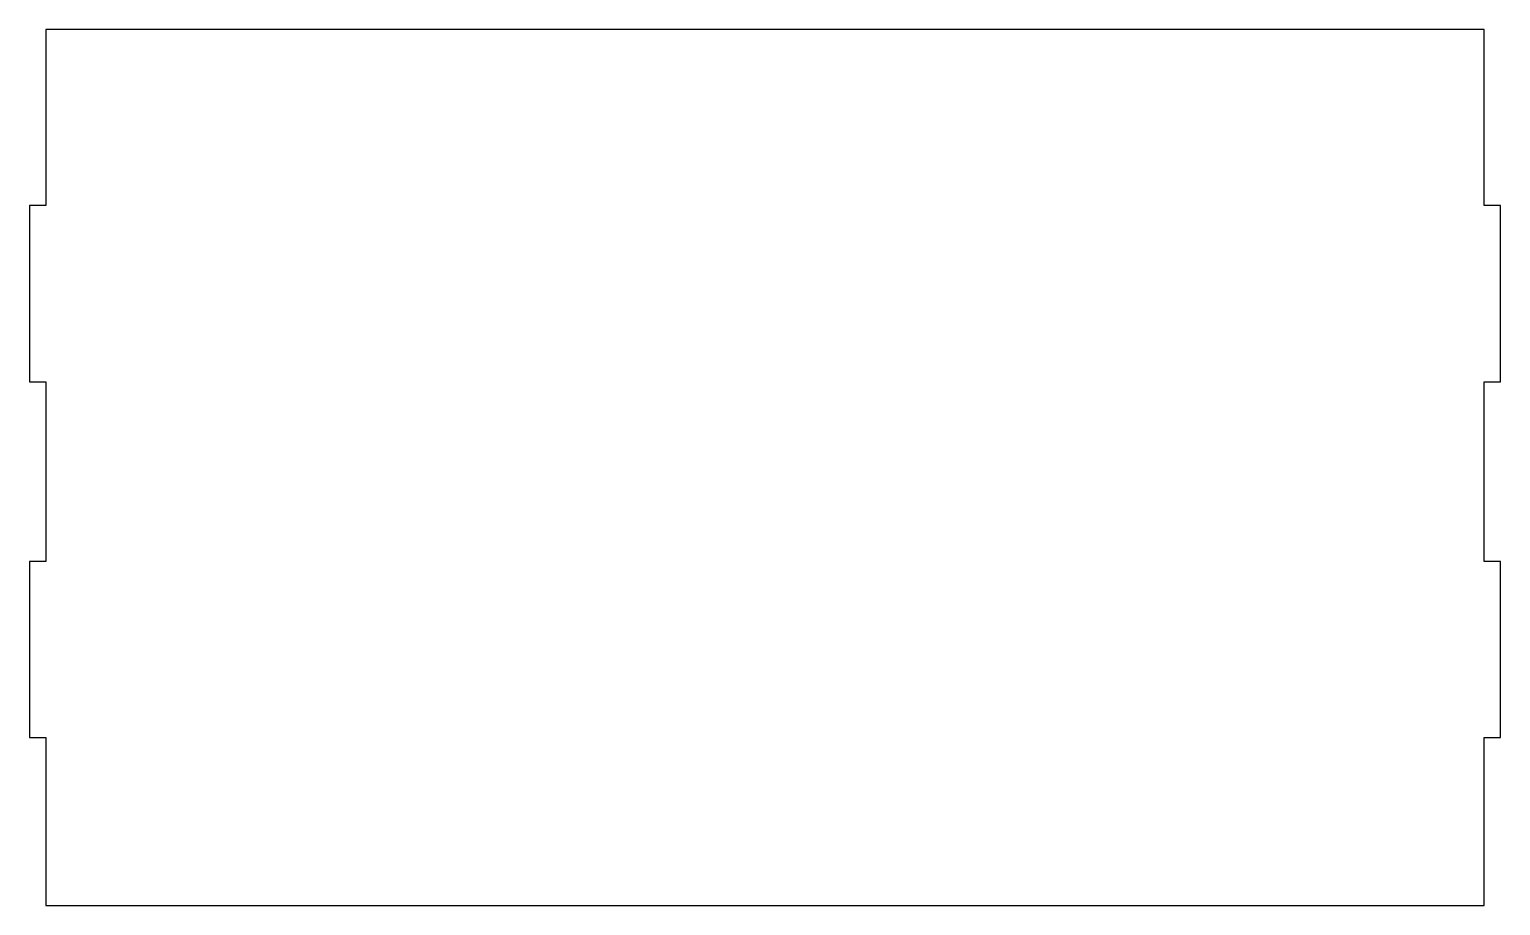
# Model space of a CAD drawing. Header units: millimetres. Extents: x 1 to 268, y -11 to 148.
import ezdxf

# ---------------------------------------------------------------- set-up
doc = ezdxf.new("R2010")
doc.units = ezdxf.units.MM
doc.layers.get('0').update_dxf_attribs({"linetype": 'CONTINUOUS'})

msp = doc.modelspace()

# ---------------------------------------------------------------- linework, layer by layer
msp.add_lwpolyline([(4, -11.39), (265, -11.39), (265, 19.1), (268, 19.1), (268, 51.1), (265, 51.1), (265, 83.69), (268, 83.69), (268, 115.69), (265, 115.69), (265, 147.69), (4, 147.69), (4, 115.69), (1, 115.69), (1, 83.69), (4, 83.69), (4, 51.1), (1, 51.1), (1, 19.1), (4, 19.1)], close=True)

doc.saveas('drawing.dxf')
